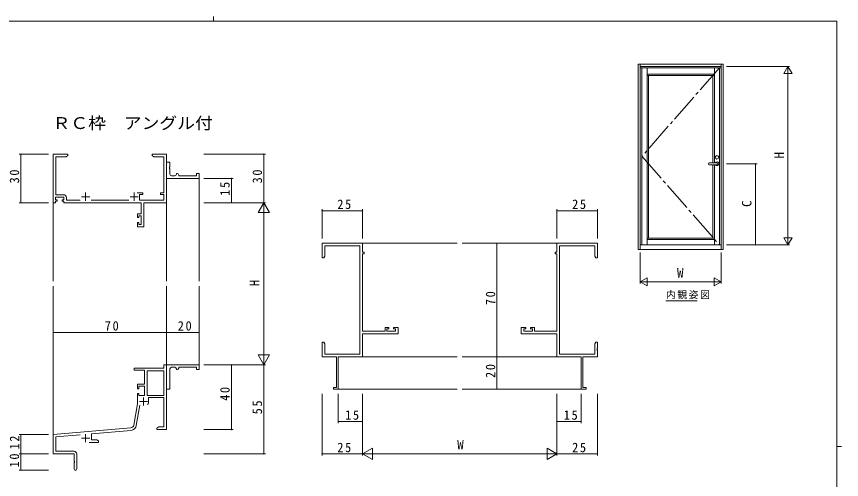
# Model space of a CAD drawing. Units: millimetres, scale not verified. Extents: x -594 to 199, y -420 to 144.
# Drawn here: x -328 to 182, y -141 to 144 of the extents above; entities that cross this region are included whole.
import ezdxf
from ezdxf.enums import TextEntityAlignment as Align

# ---------------------------------------------------------------- set-up
doc = ezdxf.new("R2010")
doc.units = ezdxf.units.MM
doc.header["$LTSCALE"] = 2
doc.linetypes.add('CHAIN2', pattern=[12, 9, -1, 1, -1])
for name, color, linetype, lineweight in [('0-1_YKK_ZWAK', 7, 'Continuous', 9), ('0-3_YKK_12', 2, 'Continuous', 9), ('0-4_YKK_D', 6, 'Continuous', 9), ('0-5_YKK_A1', 4, 'Continuous', 9), ('0-7_YKK_11', 7, 'Continuous', 9)]:
    doc.layers.add(name, color=color, linetype=linetype, lineweight=lineweight)
doc.layers.add('0-2_USER1', color=7, linetype='Continuous')
doc.styles.add('ＭＳ ゴシック', font='')
doc.styles.get('ＭＳ ゴシック').set_extended_font_data('MS Gothic')

msp = doc.modelspace()

# ---------------------------------------------------------------- linework, layer by layer
at = {"layer": '0-1_YKK_ZWAK'}
for p, q in [((-206.186, 144.2), (-206.186, 141.4)), ((178.8, 141.4), (-591.2, 141.4)), ((178.8, 141.4), (178.8, -383.6)), ((178.8, -121.1), (181.6, -121.1))]:
    msp.add_line(p, q, dxfattribs=at)
at = {"layer": '0-3_YKK_12'}
for p, q in [((-215.123, 44.672), (-215.123, -19.129)), ((-305.123, 30.627), (-305.123, -19.129)), ((-235.123, 29.372), (-235.123, -19.129)), ((-114.152, 4.374), (-55.653, 4.374)), ((5.846, 4.374), (-52.653, 4.374)), ((-305.123, -114.197), (-305.123, -22.129)), ((-235.123, -70.625), (-235.123, -22.129)), ((-215.123, -70.626), (-215.123, -22.129)), ((73.215, -31.112), (92.415, -31.112)), ((-114.152, -65.625), (-55.653, -65.625)), ((5.846, -65.625), (-52.653, -65.625)), ((-129.452, -85.625), (-55.653, -85.625)), ((21.145, -85.625), (-52.653, -85.625))]:
    msp.add_line(p, q, dxfattribs=at)
at = {"layer": '0-4_YKK_D'}
for p, q in [((110.557, 113.34), (149.557, 113.34)), ((148.557, 113.34), (146.057, 109.01)), ((148.557, 113.34), (151.057, 109.01)), ((148.557, 113.34), (148.557, 104.68)), ((146.057, 109.01), (151.057, 109.01)), ((148.557, 108.34), (148.557, 8.34)), ((-308.123, 59.372), (-326.123, 59.372)), ((-325.123, 59.372), (-325.123, 29.372)), ((-212.123, 59.372), (-174.123, 59.372)), ((-175.123, 59.372), (-175.123, 29.372)), ((110.557, 53.34), (129.557, 53.34)), ((128.557, 53.34), (128.557, 3.34)), ((-212.123, 44.372), (-194.123, 44.372)), ((-195.123, 29.372), (-195.123, 44.372)), ((-308.123, 29.372), (-326.123, 29.372)), ((-212.123, 29.372), (-194.123, 29.372)), ((-212.123, 29.372), (-174.123, 29.372)), ((-212.123, 29.372), (-174.123, 29.372)), ((-175.123, 29.372), (-171.623, 23.309)), ((-175.123, 29.372), (-175.123, 17.247)), ((-175.123, 22.372), (-175.123, -63.63)), ((-139.152, 7.375), (-139.152, 25.375)), ((-139.152, 24.375), (-114.152, 24.375)), ((-114.152, 7.375), (-114.152, 25.375)), ((5.848, 7.375), (5.848, 25.375)), ((5.848, 24.375), (30.848, 24.375)), ((30.848, 7.375), (30.848, 25.375)), ((148.557, 3.34), (148.557, 12.001)), ((148.557, 3.34), (146.057, 7.67)), ((151.057, 7.67), (146.057, 7.67)), ((148.557, 3.34), (151.057, 7.67)), ((-6.757, 4.374), (-32.152, 4.374)), ((-31.152, 4.374), (-31.152, -65.625)), ((110.557, 3.34), (149.557, 3.34)), ((110.557, 3.34), (129.557, 3.34)), ((57.307, -1.41), (57.307, -20.41)), ((107.307, -1.41), (107.307, -20.41)), ((57.307, -19.41), (61.638, -16.91)), ((57.307, -19.41), (61.638, -21.91)), ((57.307, -19.41), (65.968, -19.41)), ((61.638, -21.91), (61.638, -16.91)), ((62.307, -19.41), (102.307, -19.41)), ((107.307, -19.41), (98.647, -19.41)), ((107.307, -19.41), (102.977, -16.91)), ((102.977, -16.91), (102.977, -21.91)), ((107.307, -19.41), (102.977, -21.91)), ((-305.123, -66.957), (-305.123, -49.625)), ((-305.123, -50.625), (-235.123, -50.625)), ((-235.123, -63.997), (-235.123, -49.625)), ((-235.123, -69.235), (-235.123, -49.625)), ((-235.123, -50.625), (-215.123, -50.625)), ((-215.123, -63.997), (-215.123, -49.625)), ((-175.123, -70.63), (-175.123, -58.506)), ((-175.123, -70.63), (-178.623, -64.568)), ((-171.623, -64.568), (-178.623, -64.568)), ((-175.123, -70.63), (-171.623, -64.568)), ((-6.757, -65.625), (-32.152, -65.625)), ((-6.757, -65.625), (-32.152, -65.625)), ((-31.152, -65.625), (-31.152, -85.625)), ((-212.123, -70.625), (-174.123, -70.625)), ((-212.123, -70.63), (-194.123, -70.63)), ((-212.123, -70.63), (-174.123, -70.63)), ((-195.123, -70.63), (-195.123, -110.625)), ((-175.123, -70.625), (-175.123, -125.625)), ((-6.757, -85.625), (-32.152, -85.625)), ((-139.15, -88.625), (-139.15, -126.625)), ((-129.152, -88.625), (-129.152, -106.625)), ((-114.152, -88.625), (-114.152, -106.625)), ((-114.15, -88.625), (-114.15, -126.625)), ((-114.15, -88.625), (-114.15, -126.625)), ((5.848, -88.625), (5.848, -106.625)), ((5.848, -88.625), (5.848, -126.625)), ((5.848, -88.625), (5.848, -126.625)), ((20.848, -88.625), (20.848, -106.625)), ((30.848, -88.625), (30.848, -126.625)), ((-114.152, -105.625), (-129.152, -105.625)), ((5.848, -105.625), (20.848, -105.625)), ((-212.123, -110.625), (-194.123, -110.625)), ((-308.123, -113.625), (-326.123, -113.625)), ((-325.123, -125.625), (-325.123, -113.625)), ((-114.15, -125.625), (-108.088, -122.125)), ((-108.088, -129.125), (-108.088, -122.125)), ((5.848, -125.625), (-0.214, -122.125)), ((-0.214, -122.125), (-0.214, -129.125)), ((-308.123, -125.625), (-326.123, -125.625)), ((-308.123, -125.625), (-326.123, -125.625)), ((-325.123, -125.625), (-325.123, -135.625)), ((-212.123, -125.625), (-174.123, -125.625)), ((-114.15, -125.625), (-139.15, -125.625)), ((-114.15, -125.625), (-108.088, -129.125)), ((-114.15, -125.625), (-102.026, -125.625)), ((-107.15, -125.625), (-1.152, -125.625)), ((5.848, -125.625), (-6.277, -125.625)), ((5.848, -125.625), (-0.214, -129.125)), ((5.848, -125.625), (30.848, -125.625)), ((-308.123, -135.625), (-326.123, -135.625))]:
    msp.add_line(p, q, dxfattribs=at)
msp.add_lwpolyline([(-175.123, 29.372), (-178.623, 23.309), (-171.623, 23.309)], dxfattribs=at)
for centre, start, end in [((-325.123, 59.372), 90, 270), ((-325.123, 59.372), 270, 90), ((-175.123, 59.372), 90, 270), ((-175.123, 59.372), 270, 90), ((128.557, 53.34), 90, 270), ((128.557, 53.34), 270, 90), ((-195.123, 44.372), 90, 270), ((-195.123, 44.372), 270, 90), ((-325.123, 29.372), 90, 270), ((-325.123, 29.372), 270, 90), ((-195.123, 29.372), 90, 270), ((-195.123, 29.372), 270, 90), ((-139.152, 24.375), 0, 180), ((-139.152, 24.375), 180, 0), ((-114.152, 24.375), 0, 180), ((-114.152, 24.375), 180, 0), ((5.848, 24.375), 0, 180), ((5.848, 24.375), 180, 0), ((30.848, 24.375), 0, 180), ((30.848, 24.375), 180, 0), ((-31.152, 4.374), 90, 270), ((-31.152, 4.374), 270, 90), ((128.557, 3.34), 90, 270), ((128.557, 3.34), 270, 90), ((-305.123, -50.625), 0, 180), ((-305.123, -50.625), 180, 0), ((-235.123, -50.625), 0, 180), ((-235.123, -50.625), 0, 180), ((-235.123, -50.625), 180, 0), ((-235.123, -50.625), 180, 0), ((-215.123, -50.625), 0, 180), ((-215.123, -50.625), 180, 0), ((-31.152, -65.625), 90, 270), ((-31.152, -65.625), 90, 270), ((-31.152, -65.625), 270, 90), ((-31.152, -65.625), 270, 90), ((-195.123, -70.63), 90, 270), ((-195.123, -70.63), 270, 90), ((-31.152, -85.625), 90, 270), ((-31.152, -85.625), 270, 90), ((-129.152, -105.625), 0, 180), ((-129.152, -105.625), 180, 0), ((-114.152, -105.625), 0, 180), ((-114.152, -105.625), 180, 0), ((5.848, -105.625), 0, 180), ((5.848, -105.625), 180, 0), ((20.848, -105.625), 0, 180), ((20.848, -105.625), 180, 0), ((-195.123, -110.625), 90, 270), ((-195.123, -110.625), 270, 90), ((-325.123, -113.625), 90, 270), ((-325.123, -113.625), 270, 90), ((-325.123, -125.625), 90, 270), ((-325.123, -125.625), 90, 270), ((-325.123, -125.625), 270, 90), ((-325.123, -125.625), 270, 90), ((-175.123, -125.625), 90, 270), ((-175.123, -125.625), 270, 90), ((-139.15, -125.625), 0, 180), ((-139.15, -125.625), 180, 0), ((30.848, -125.625), 0, 180), ((30.848, -125.625), 180, 0), ((-325.123, -135.625), 90, 270), ((-325.123, -135.625), 270, 90)]:
    msp.add_arc(centre, 0.106, start, end, dxfattribs=at)
at = {"layer": '0-5_YKK_A1'}
for p, q in [((56.057, 114.84), (56.057, 0.59)), ((56.057, 114.84), (108.557, 114.84)), ((57.307, 114.84), (57.307, 0.59)), ((57.307, 113.34), (107.307, 113.34)), ((57.307, 112.59), (107.307, 112.59)), ((58.407, 112.59), (58.407, 3.34)), ((61.507, 112.59), (61.507, 3.34)), ((103.107, 112.59), (103.107, 53.94)), ((106.207, 112.59), (106.207, 3.34)), ((107.307, 114.84), (107.307, 0.59)), ((108.557, 114.84), (108.557, 0.59)), ((61.507, 108.69), (103.107, 108.69)), ((61.507, 107.79), (103.107, 107.79)), ((62.407, 107.79), (62.407, 7.49)), ((102.207, 107.79), (102.207, 53.94)), ((99.847, 53.94), (104.697, 53.94)), ((99.847, 52.74), (104.697, 52.74)), ((102.207, 52.74), (102.207, 7.49)), ((103.107, 52.74), (103.107, 3.34)), ((61.507, 7.49), (103.107, 7.49)), ((61.507, 6.59), (103.107, 6.59)), ((56.057, 0.59), (108.557, 0.59)), ((57.307, 3.34), (107.307, 3.34))]:
    msp.add_line(p, q, dxfattribs=at)
at = {"layer": '0-5_YKK_A1', "linetype": 'CHAIN2'}
msp.add_lwpolyline([(106.207, 112.59), (58.407, 57.965), (106.207, 3.34)], dxfattribs=at)
at = {"layer": '0-5_YKK_A1'}
msp.add_circle((104.697, 57.34), 1.1, dxfattribs=at)
for centre, radius, start, end in [((99.847, 53.34), 0.6, 90, 270), ((104.697, 53.34), 1.175, 210.70634, 149.29364), ((104.697, 53.34), 0.6, 270, 90)]:
    msp.add_arc(centre, radius, start, end, dxfattribs=at)
at = {"layer": '0-7_YKK_11'}
for p, q in [((-296.123, 59.372), (-305.123, 59.372)), ((-305.123, 59.372), (-305.123, 29.372)), ((-303.493, 57.742), (-297.214, 57.742)), ((-303.493, 34.302), (-303.493, 57.742)), ((-244.123, 59.372), (-244.123, 58.372)), ((-240.581, 59.372), (-244.123, 59.372)), ((-244.123, 58.372), (-243.032, 57.742)), ((-243.032, 57.742), (-236.753, 57.742)), ((-236.753, 57.742), (-236.753, 35.472)), ((-235.123, 29.372), (-235.123, 59.372)), ((-235.123, 44.372), (-235.123, 54.372)), ((-233.266, 51.351), (-233.266, 50.392)), ((-232.123, 45.872), (-230.123, 45.872)), ((-227.623, 46.372), (-227.623, 45.872)), ((-227.623, 45.872), (-216.623, 45.872)), ((-215.123, 47.372), (-215.123, 44.372)), ((-215.123, 44.372), (-235.123, 44.372)), ((-303.823, 32.672), (-298.623, 32.672)), ((-298.793, 34.302), (-303.493, 34.302)), ((-287.623, 33.072), (-282.623, 33.072)), ((-285.123, 35.572), (-285.123, 30.572)), ((-258.473, 31.002), (-281.772, 31.002)), ((-257.623, 33.072), (-252.623, 33.072)), ((-255.123, 35.572), (-255.123, 30.572)), ((-236.753, 31.002), (-251.823, 31.002)), ((-298.623, 29.372), (-250.853, 29.372)), ((-250.853, 21.272), (-250.853, 16.002)), ((-139.152, 4.374), (-114.152, 4.374)), ((-139.152, -4.625), (-139.152, 4.374)), ((-115.782, 2.745), (-137.522, 2.745)), ((-137.522, 2.745), (-137.522, -3.534)), ((-115.782, -63.995), (-115.782, 2.745)), ((-114.152, 4.374), (-114.152, -1.125)), ((5.848, 4.374), (5.848, -1.125)), ((30.848, 4.374), (5.848, 4.374)), ((7.478, 2.745), (29.218, 2.745)), ((7.478, -63.995), (7.478, 2.745)), ((29.218, 2.745), (29.218, -3.534)), ((5.848, -2.125), (5.848, -49.895)), ((29.218, -3.534), (29.848, -4.625)), ((-114.152, -49.895), (-100.252, -49.895)), ((-92.152, -47.625), (-92.152, -51.525)), ((-13.352, -47.625), (-16.152, -47.625)), ((-16.152, -47.625), (-16.152, -51.525)), ((-14.522, -49.895), (-14.522, -48.425)), ((-14.522, -48.425), (-13.352, -48.425)), ((-9.252, -49.895), (-14.522, -49.895)), ((-13.352, -48.425), (-13.352, -47.625)), ((5.848, -49.895), (-8.052, -49.895)), ((-114.152, -51.525), (-114.152, -65.625)), ((-92.152, -51.525), (-114.152, -51.525)), ((-16.152, -51.525), (5.848, -51.525)), ((29.848, -56.625), (29.218, -57.717)), ((29.218, -57.717), (29.218, -63.995)), ((-130.152, -65.625), (-139.152, -65.625)), ((-137.522, -63.995), (-115.782, -63.995)), ((-130.152, -84.725), (-130.152, -65.625)), ((-129.152, -65.625), (-129.152, -85.625)), ((-114.152, -65.625), (-129.152, -65.625)), ((29.218, -63.995), (7.478, -63.995)), ((20.848, -65.625), (20.848, -85.625)), ((21.848, -84.725), (21.848, -65.625)), ((21.848, -65.625), (30.848, -65.625)), ((-215.123, -70.626), (-235.123, -70.625)), ((-235.123, -70.625), (-235.123, -110.625)), ((-255.123, -72.625), (-236.753, -72.625)), ((-248.723, -82.625), (-248.723, -73.925)), ((-247.093, -74.255), (-247.093, -89.525)), ((-236.753, -74.255), (-247.093, -74.255)), ((-236.753, -89.525), (-236.753, -74.255)), ((-236.753, -89.525), (-236.753, -74.255)), ((-232.123, -72.125), (-230.123, -72.125)), ((-249.423, -90.725), (-249.423, -95.725)), ((-247.093, -89.525), (-236.753, -89.525)), ((-246.223, -90.725), (-246.223, -93.225)), ((-236.753, -90.725), (-246.223, -90.725)), ((-251.635, -95.573), (-253.839, -108.074)), ((-251.923, -93.225), (-246.923, -93.225)), ((-305.123, -113.625), (-257.24, -109.436)), ((-257.097, -111.06), (-281.423, -113.188)), ((-305.123, -125.625), (-305.123, -113.625)), ((-288.493, -113.807), (-303.493, -115.119)), ((-303.493, -115.119), (-303.493, -123.995)), ((-287.623, -115.925), (-282.623, -115.925)), ((-285.123, -113.425), (-285.123, -118.425)), ((-281.423, -113.188), (-281.423, -116.995)), ((-292.123, -125.625), (-305.123, -125.625)), ((-303.493, -123.995), (-292.223, -123.995)), ((-290.623, -125.595), (-290.623, -134.875))]:
    msp.add_line(p, q, dxfattribs=at)
for points in [[(-297.214, 57.742), (-296.123, 58.372), (-296.123, 59.372)], [(-235.123, 59.372), (-238.664, 59.372), (-238.848, 59.252), (-239.398, 59.252), (-239.581, 59.372), (-239.664, 59.372), (-239.848, 59.252), (-240.398, 59.252), (-240.581, 59.372)], [(-235.123, 54.372), (-233.123, 54.372), (-233.123, 51.542), (-233.266, 51.351)], [(-233.266, 50.392), (-233.123, 50.201), (-233.123, 46.872)], [(-229.123, 46.872), (-229.123, 47.372), (-228.623, 47.372)], [(-216.623, 45.872), (-216.623, 47.372), (-215.123, 47.372)], [(-305.123, 29.372), (-303.823, 29.372), (-303.823, 30.372), (-302.723, 30.372), (-302.723, 31.172), (-303.823, 31.172), (-303.823, 32.672)], [(-298.623, 32.672), (-298.623, 31.172), (-299.723, 31.172), (-299.723, 30.372), (-298.623, 30.372), (-298.623, 29.372)], [(-288.473, 31.002), (-296.993, 31.002), (-296.993, 32.502)], [(-251.823, 31.002), (-251.823, 34.472), (-249.823, 34.472), (-249.823, 35.472), (-253.373, 35.472)], [(-236.753, 35.472), (-238.823, 35.472), (-238.823, 34.472), (-236.753, 34.472), (-236.753, 31.002)], [(-250.853, 29.372), (-250.853, 22.472), (-253.123, 22.472), (-253.123, 20.172), (-252.323, 20.172), (-252.323, 21.272), (-250.853, 21.272)], [(-249.223, 14.372), (-249.223, 29.372), (-235.123, 29.372)], [(-250.853, 16.002), (-252.323, 16.002), (-252.323, 17.172), (-253.123, 17.172), (-253.123, 14.372), (-249.223, 14.372)], [(29.848, -4.625), (30.848, -4.625), (30.848, 4.374)], [(-137.522, -3.534), (-138.152, -4.625), (-139.152, -4.625)], [(-114.152, -1.125), (-113.152, -1.125), (-113.152, -2.125), (-114.152, -2.125), (-114.152, -49.895)], [(5.848, -1.125), (4.848, -1.125), (4.848, -2.125), (5.848, -2.125)], [(-100.252, -49.895), (-100.252, -47.625), (-97.952, -47.625), (-97.952, -48.425), (-99.052, -48.425), (-99.052, -49.895), (-93.782, -49.895), (-93.782, -48.425), (-94.952, -48.425), (-94.952, -47.625), (-92.152, -47.625)], [(-8.052, -49.895), (-8.052, -47.625), (-10.352, -47.625), (-10.352, -48.425), (-9.252, -48.425), (-9.252, -49.895)], [(5.848, -51.525), (5.848, -65.625), (20.848, -65.625)], [(-139.152, -65.625), (-139.152, -62.084), (-139.032, -61.9), (-139.032, -61.351), (-139.152, -61.167), (-139.152, -61.084), (-139.032, -60.9), (-139.032, -60.351), (-139.152, -60.167), (-139.152, -56.625), (-138.152, -56.625), (-137.522, -57.717), (-137.522, -63.995)], [(30.848, -65.625), (30.848, -62.084), (30.728, -61.9), (30.728, -61.351), (30.848, -61.167), (30.848, -61.084), (30.728, -60.9), (30.728, -60.351), (30.848, -60.167), (30.848, -56.625), (29.848, -56.625)], [(-236.753, -72.625), (-236.753, -70.625), (-235.123, -70.625)], [(-216.623, -72.125), (-216.623, -73.625), (-215.123, -73.626), (-215.123, -70.626)], [(-248.723, -73.925), (-255.123, -73.925), (-255.123, -72.625)], [(-235.123, -85.625), (-233.123, -85.625), (-233.123, -73.125)], [(-229.123, -73.125), (-229.123, -73.625), (-228.623, -73.625)], [(-227.623, -72.625), (-227.623, -72.125), (-216.623, -72.125)], [(-255.444, -107.791), (-253.123, -94.625), (-253.123, -88.425), (-252.323, -88.425), (-252.323, -89.525), (-248.723, -89.525), (-248.723, -83.826), (-252.323, -83.826), (-252.323, -85.425), (-253.123, -85.425), (-253.123, -82.625), (-248.723, -82.625)], [(-129.152, -85.625), (-132.152, -85.625), (-132.152, -84.725), (-130.152, -84.725)], [(20.848, -85.625), (23.848, -85.625), (23.848, -84.725), (21.848, -84.725)], [(-240.032, -108.995), (-236.753, -108.995), (-236.753, -90.725)], [(-235.123, -110.625), (-237.164, -110.625), (-237.348, -110.505), (-237.898, -110.505), (-238.081, -110.625), (-238.164, -110.625), (-238.348, -110.505), (-238.898, -110.505), (-239.081, -110.625), (-241.123, -110.625), (-241.123, -109.625), (-240.032, -108.995)], [(-281.423, -116.995), (-278.214, -116.995), (-277.123, -117.625), (-277.123, -118.625), (-282.973, -118.625)], [(-292.123, -134.875), (-292.123, -131.084), (-292.003, -130.9), (-292.003, -130.351), (-292.123, -130.167), (-292.123, -125.625)]]:
    msp.add_lwpolyline(points, dxfattribs=at)
for centre, radius, start, end in [((-232.123, 46.872), 1, 180.00009, 270.00008), ((-230.123, 46.872), 1, 270.00009, 0.00008), ((-228.623, 46.372), 1, 0.00009, 90.00008), ((-298.793, 32.502), 1.8, 0, 89.99998), ((-232.123, -73.125), 1, 89.99991, 179.99989), ((-230.123, -73.125), 1, 359.99991, 89.99989), ((-228.623, -72.625), 1, 269.99991, 359.99989), ((-249.423, -93.225), 3.2, 321.63347, 359.99998), ((-257.414, -107.444), 2, 274.99998, 350), ((-257.414, -107.444), 3.63, 275, 350), ((-292.223, -125.595), 1.6, 0, 89.99998), ((-291.373, -134.875), 0.75, 179.99998, 0)]:
    msp.add_arc(centre, radius, start, end, dxfattribs=at)

# ---------------------------------------------------------------- texts
at = {"layer": '0-2_USER1', "color": 3, "style": 'ＭＳ ゴシック', "width": 1.1}
msp.add_text('ＲＣ枠  アングル付', height=7.331, dxfattribs=at).set_placement((-305.581, 72.607), align=Align.BOTTOM_LEFT)
at = {"layer": '0-2_USER1', "insert": (73.215, -30.112), "char_height": 4.399, "attachment_point": 7, "style": 'ＭＳ ゴシック'}
msp.add_mtext('\\T1.17;内観姿図', dxfattribs=at)
at = {"layer": '0-4_YKK_D', "color": 7, "style": 'ＭＳ ゴシック'}
for s, p in [('H', (147.757, 56.615)), ('C', (127.757, 26.747)), ('H', (-176.123, -22.176))]:
    msp.add_text(s, height=5.865, rotation=90, dxfattribs=at).set_placement(p, align=Align.BOTTOM_LEFT)
for p in [(80.039, -18.61), (-55.686, -124.625)]:
    msp.add_text('W', height=5.865, dxfattribs=at).set_placement(p, align=Align.BOTTOM_LEFT)
at = {"layer": '0-4_YKK_D', "color": 7, "char_height": 5.865, "attachment_point": 7, "rotation": 90, "style": 'ＭＳ ゴシック'}
for s, insert in [('\\T1.27;\\W0.95;30', (-326.123, 41.241)), ('\\T1.27;\\W0.95;30', (-176.123, 41.241)), ('\\T1.27;\\W0.95;15', (-196.123, 33.631)), ('\\T1.27;\\W0.95;70', (-32.152, -33.817)), ('\\T1.27;\\W0.95;20', (-32.152, -78.769)), ('\\T1.27;\\W0.95;40', (-196.123, -92.872)), ('\\T1.27;\\W0.95;55', (-176.123, -101.196)), ('\\T1.27;\\W0.95;12', (-326.123, -122.878)), ('\\T1.27;\\W0.95;10', (-326.123, -133.927))]:
    msp.add_mtext(s, dxfattribs=dict(at, insert=insert))
at = {"layer": '0-4_YKK_D', "color": 7, "char_height": 5.865, "attachment_point": 7, "style": 'ＭＳ ゴシック'}
for s, insert in [('\\T1.27;\\W0.95;25', (-129.735, 25.375)), ('\\T1.27;\\W0.95;25', (15.265, 25.375)), ('\\T1.27;\\W0.95;70', (-273.315, -49.625)), ('\\T1.27;\\W0.95;20', (-228.266, -49.625)), ('\\T1.27;\\W0.95;15', (-124.893, -104.625)), ('\\T1.27;\\W0.95;15', (10.107, -104.625)), ('\\T1.27;\\W0.95;25', (-129.732, -124.625)), ('\\T1.27;\\W0.95;25', (15.265, -124.625))]:
    msp.add_mtext(s, dxfattribs=dict(at, insert=insert))

doc.saveas('drawing.dxf')
